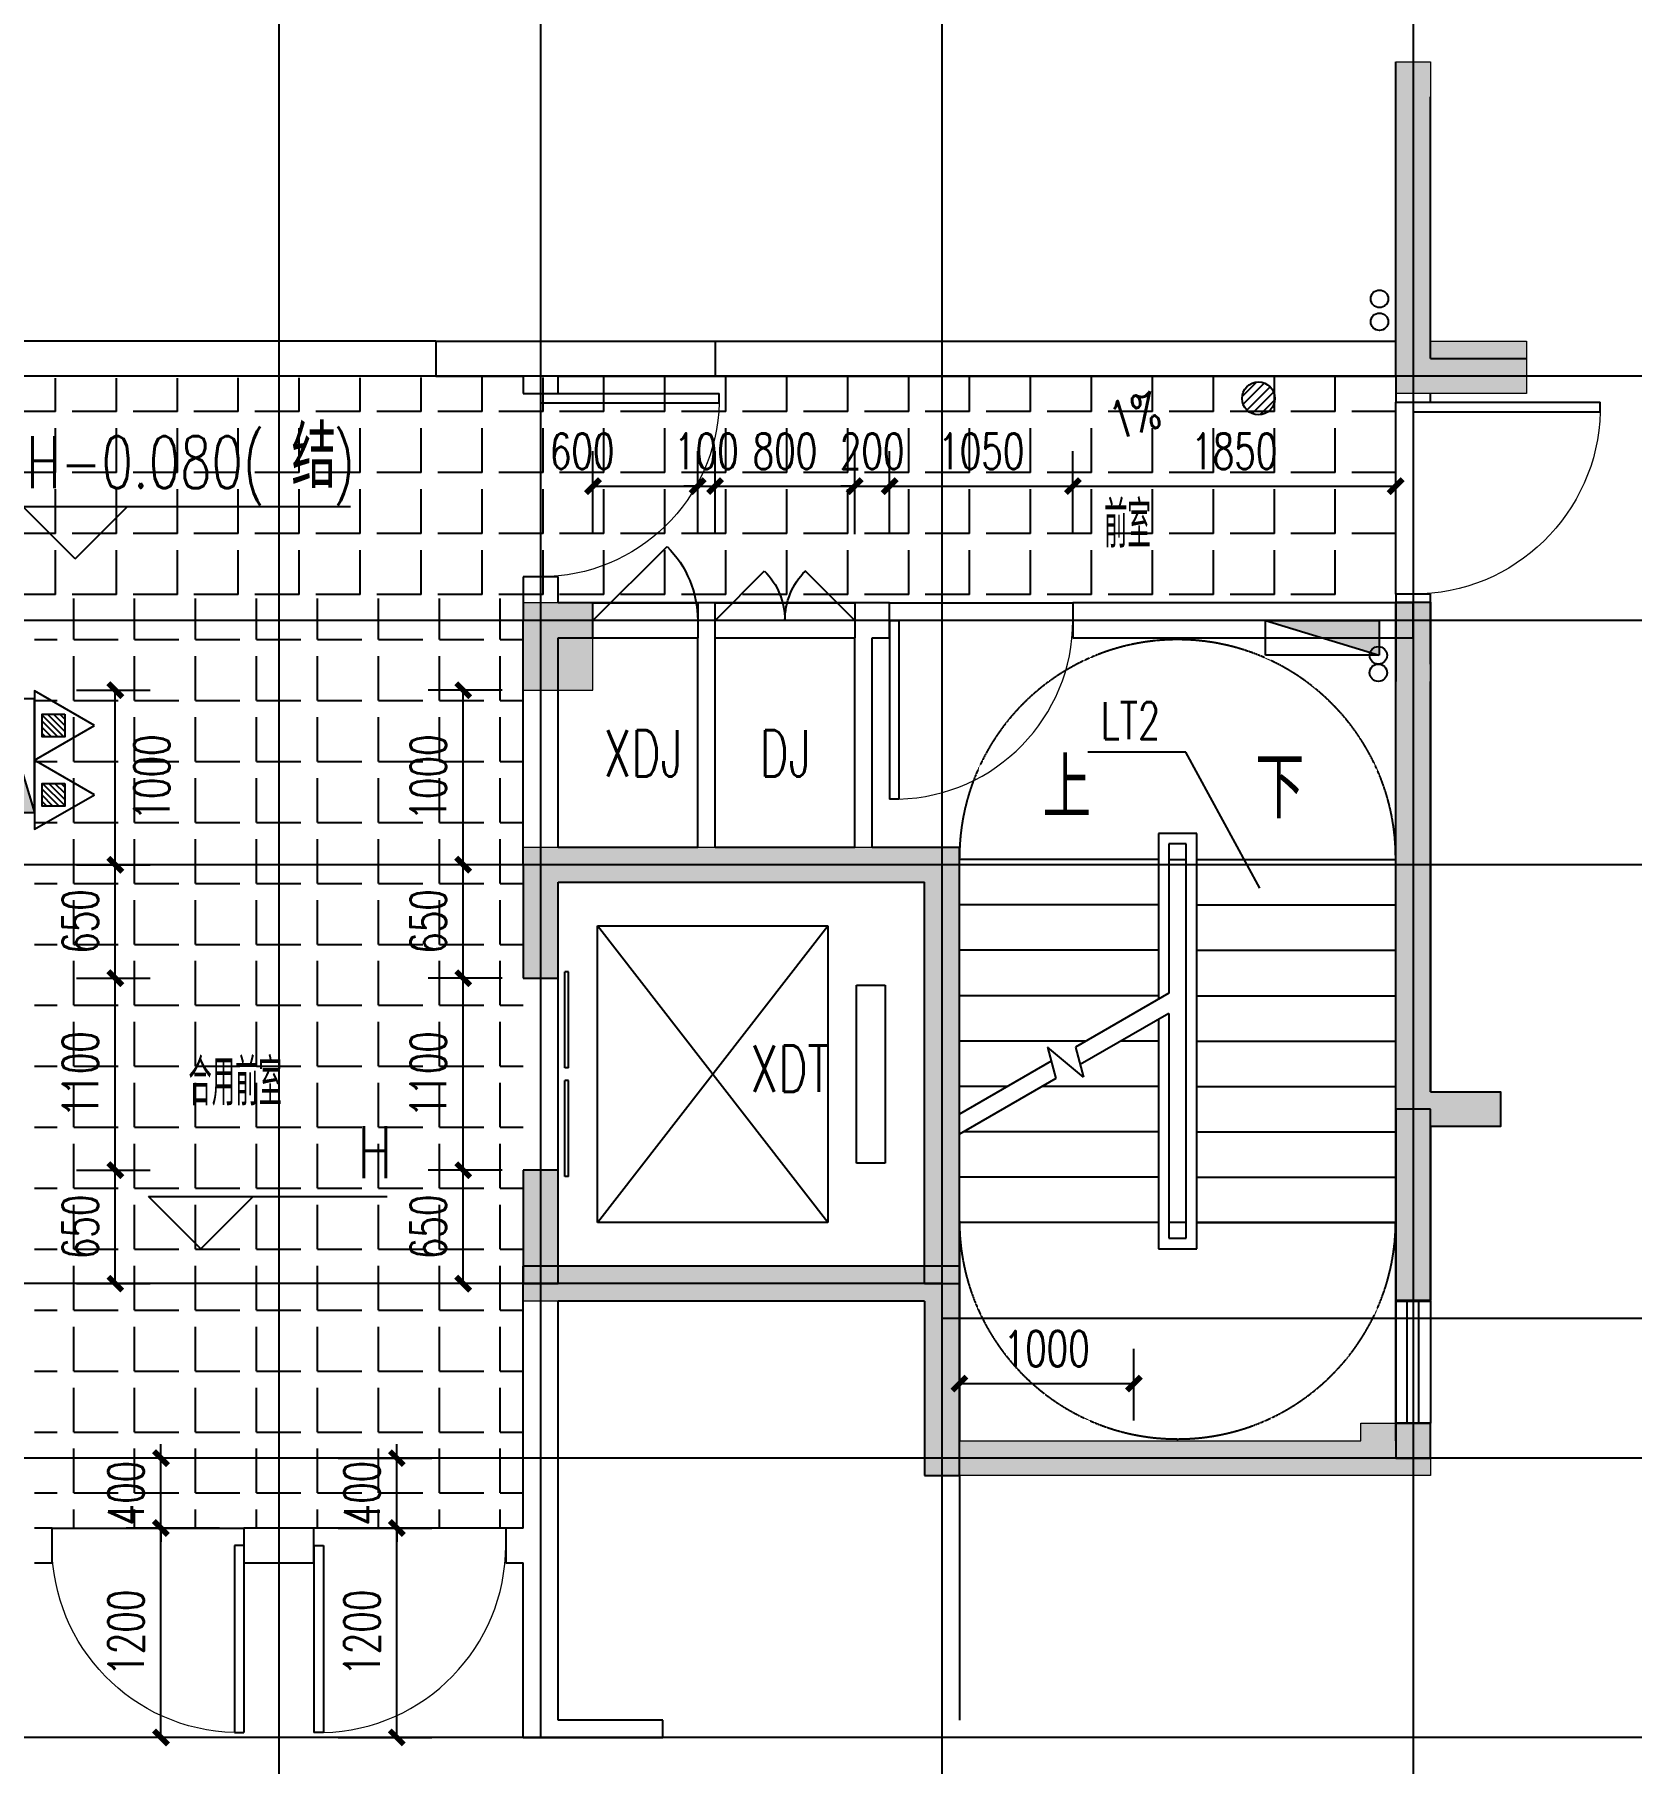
# Model space of a CAD drawing. Extents: x 184967 to 628822, y -100826 to 121332.
# Drawn here: x 197667 to 206818, y 36545 to 46450 of the extents above; entities that cross this region are included whole.
import ezdxf

# ---------------------------------------------------------------- set-up
doc = ezdxf.new("R2010")
doc.units = 0
doc.header["$MEASUREMENT"] = 0
doc.linetypes.add('DASH', pattern=[0.35, 0.25, -0.1])
doc.linetypes.add('DOTE', pattern=[2.42, 2, -0.2, 0.02, -0.2])
for name, color, linetype in [('1-涂料1', 251, 'Continuous'), ('4#6#-col-2F~31F$0$SURFACE', 6, 'Continuous'), ('DIM_ELEV', 3, 'Continuous'), ('DIM_LEAD', 3, 'Continuous'), ('DIM_SYMB', 3, 'Continuous'), ('Dote', 1, 'DOTE'), ('EQUIP_地漏', 7, 'Continuous'), ('EQUIP_消火栓', 7, 'Continuous'), ('EQUIP_消防', 7, 'Continuous'), ('EVTR', 2, 'Continuous'), ('fur', 252, 'Continuous'), ('PS', 60, 'Continuous'), ('pub_dim1', 190, 'Continuous'), ('PUB_TEXT', 7, 'Continuous'), ('RomeName', 7, 'Continuous'), ('STAIR', 2, 'Continuous'), ('TEXT', 7, 'Continuous'), ('VPIPE-消防中', 1, 'TG_XD'), ('VPIPE-消防高', 11, 'TG_XG'), ('VPIPE-直饮', 140, 'TG_Y'), ('VPIPE-雨水', 4, 'TG_Y'), ('WALL', 145, 'Continuous'), ('WINDOW', 141, 'Continuous'), ('看线', 67, 'Continuous')]:
    doc.layers.add(name, color=color, linetype=linetype)
doc.layers.add('4#6#-col-2F~31F$0$COLU', color=7, linetype='Continuous', lineweight=0)
doc.layers.add('4#6#-col-2F~31F$0$COLU_HATCH', color=251, linetype='Continuous', lineweight=0)
doc.styles.add('_TCH_DIM', font='SIMPLEX', dxfattribs={"bigfont": 'GBCBIG'})
doc.styles.add('_TCH_DIM_T3', font='SIMPLEX', dxfattribs={"width": 0.705882, "bigfont": 'GBCBIG'})
doc.styles.add('HZ', font='rs.shx', dxfattribs={"width": 0.8, "bigfont": 'hztxt.shx'})
doc.styles.add('TG_LINETYPE', font='GBXWXT', dxfattribs={"width": 0.7, "height": 3, "bigfont": 'GBCBIG'})
doc.styles.add('宋体', font='romans.shx', dxfattribs={"height": 2, "bigfont": 'gbcbig.shx'})
doc.linetypes.add('TG_XD', pattern='A,3,-0.34,["XD",TG_LINETYPE,S=0.1,R=0,X=-0.3,Y=-0.08],0', length=3.34)
doc.linetypes.add('TG_XG', pattern='A,3,-0.5,["XG",TG_LINETYPE,S=0.1,R=0,X=-0.4,Y=-0.18],0', length=3.5)
doc.linetypes.add('TG_Y', pattern='A,3,-0.34,["Y",TG_LINETYPE,S=0.1,R=0,X=-0.23,Y=-0.08],0', length=3.34)
doc.dimstyles.new('_TCH_ARCH&&80', dxfattribs={"dimtxt": 204, "dimasz": 80, "dimexe": 200, "dimexo": 240, "dimgap": 98, "dimtad": 1, "dimdec": 0, "dimzin": 0, "dimdsep": 46, "dimtxsty": '_TCH_DIM_T3', "dimblk": 'ARCHTICK', "dimcen": 0.09, "dimclrt": 7, "dimazin": 2, "dimtfac": 1, "dimtdec": 0, "dimtix": 1, "dimtmove": 2, "dimatfit": 3, "dimfxl": 0, "dimtolj": 1, "dimtzin": 0, "dimarcsym": 0})

# ---------------------------------------------------------------- blocks, each defined once
blk = doc.blocks.new('$DorLib2D$00000001')
for p, q in [((0.45, 0.975), (0.5, 0.975)), ((0.45, 0), (0.45, 0.975)), ((0.5, 0), (0.5, 0.975)), ((0.5, 0), (0.45, 0))]:
    blk.add_line(p, q)
at = {"lineweight": 13}
blk.add_arc((0.475, 0), 0.975, 91.46928, 180, dxfattribs=at)
blk = doc.blocks.new('_ArchTick')
at = {"color": 0, "linetype": 'ByBlock', "const_width": 0.4}
blk.add_lwpolyline([(-0.5, -0.5), (0.5, 0.5)], dxfattribs=at)
blk = doc.blocks.new('*D795')
at = {"layer": 'Defpoints', "color": 0, "transparency": 16777216}
for p in [(199166.9, 38293.7), (199742.8, 38293.7), (199166.9, 37893.7)]:
    blk.add_point(p, dxfattribs=at)
at = {"layer": 'pub_dim1', "color": 0, "lineweight": -2, "transparency": 16777216}
for p, q in [((199742.8, 38293.7), (199742.8, 38373.7)), ((199406.9, 38293.7), (199942.8, 38293.7)), ((199742.8, 37893.7), (199742.8, 38293.7)), ((199406.9, 37893.7), (199942.8, 37893.7)), ((199742.8, 37893.7), (199742.8, 37813.7))]:
    blk.add_line(p, q, dxfattribs=at)
at = {"layer": 'pub_dim1', "color": 0, "lineweight": -2, "transparency": 16777216, "xscale": 80, "yscale": 80, "zscale": 80}
for p, rotation in [((199742.8, 38293.7), 270), ((199742.8, 37893.7), 90)]:
    blk.add_blockref('_ArchTick', p, dxfattribs=dict(at, rotation=rotation))
at = {"layer": 'pub_dim1', "color": 7, "transparency": 16777216, "insert": (199542.8, 38093.7), "char_height": 204, "attachment_point": 5, "rotation": 90, "style": '_TCH_DIM_T3'}
blk.add_mtext('\\A1;400', dxfattribs=at)
blk = doc.blocks.new('*D796')
at = {"layer": 'Defpoints', "color": 0, "transparency": 16777216}
for p in [(199166.9, 37893.7), (199742.8, 37893.7), (199166.9, 36693.7)]:
    blk.add_point(p, dxfattribs=at)
at = {"layer": 'pub_dim1', "color": 0, "lineweight": -2, "transparency": 16777216}
for p, q in [((199406.9, 37893.7), (199942.8, 37893.7)), ((199742.8, 36693.7), (199742.8, 37893.7)), ((199406.9, 36693.7), (199942.8, 36693.7))]:
    blk.add_line(p, q, dxfattribs=at)
at = {"layer": 'pub_dim1', "color": 0, "lineweight": -2, "transparency": 16777216, "xscale": 80, "yscale": 80, "zscale": 80}
for p, rotation in [((199742.8, 37893.7), 90), ((199742.8, 36693.7), 270)]:
    blk.add_blockref('_ArchTick', p, dxfattribs=dict(at, rotation=rotation))
at = {"layer": 'pub_dim1', "color": 7, "transparency": 16777216, "insert": (199542.8, 37293.7), "char_height": 204, "attachment_point": 5, "rotation": 90, "style": '_TCH_DIM_T3'}
blk.add_mtext('\\A1;1200', dxfattribs=at)
blk = doc.blocks.new('$TwtSys$00000434')
for p, q in [((-0.5, 0.5), (-0.5, -0.5)), ((-0.5, -0.5), (0.5, 0.5)), ((0.5, 0.5), (-0.5, 0.5)), ((0.5, -0.5), (0.5, 0.5)), ((-0.5, -0.5), (0.5, -0.5))]:
    blk.add_line(p, q)
blk.add_solid([(0.5, -0.5), (0.5, 0.5), (-0.5, -0.5)])
blk = doc.blocks.new('$ATTACHMENT$00000214')
h = blk.add_hatch()
h.set_pattern_fill('ANSI31', color=256, scale=200, style=0)
h.set_pattern_definition([(45, (-38543.802, -6842.639), (-17.67767, 17.67767), [])])
h.paths.add_polyline_path([(-64.9, 1.9), (64.9, 1.9), (64.9, -127.9), (-64.9, -127.9)])
for points in [[(0, 171.8), (-198.4, -171.8), (198.4, -171.8)], [(-64.9, 1.9), (64.9, 1.9), (64.9, -127.9), (-64.9, -127.9)]]:
    blk.add_lwpolyline(points, close=True)
blk = doc.blocks.new('QRDESGR')
at = {"layer": 'EQUIP_消火栓', "xscale": 650, "yscale": 200, "zscale": 650, "rotation": 270}
blk.add_blockref('$TwtSys$00000434', (1378698.9, 1257848.4), dxfattribs=at)
at = {"layer": 'EQUIP_消防', "rotation": 270}
for p in [(1378970.7, 1258021.8), (1378970.7, 1257625)]:
    blk.add_blockref('$ATTACHMENT$00000214', p, dxfattribs=at)
blk = doc.blocks.new('$TwtSys$00000141')
for p, q in [((-94.2, 7.7), (-10.1, 91.8)), ((-94.2, 7.7), (-10.1, 91.8)), ((-87.2, -35.1), (35.1, 87.2)), ((-87.2, -35.1), (35.1, 87.2)), ((-66.5, -66.5), (66.5, 66.5)), ((-66.5, -66.5), (66.5, 66.5)), ((-32.4, -87.1), (87.6, 32.9)), ((-32.4, -87.1), (87.6, 32.9)), ((11.4, -92.3), (92.3, -11.4)), ((11.4, -92.3), (92.3, -11.4))]:
    blk.add_line(p, q)
blk.add_circle((0, 0), 94)
blk.add_circle((0, 0), 94)
blk = doc.blocks.new('$DorLib2D$00000114')
at = {"color": 0}
blk.add_line((0.5, 0), (-0.207, 0.707), dxfattribs=at)
blk.add_arc((0.5, 0), 1, 135, 180, dxfattribs=at)
blk = doc.blocks.new('$DorLib2D$00000116')
at = {"color": 0}
for p, q in [((-0.5, 0), (-0.146, 0.354)), ((0.5, 0), (0.146, 0.354))]:
    blk.add_line(p, q, dxfattribs=at)
for centre, start, end in [((-0.5, 0), 0, 45), ((0.5, 0), 135, 180)]:
    blk.add_arc(centre, 0.5, start, end, dxfattribs=at)
blk = doc.blocks.new('$DORLIB2D$00000127')
at = {"color": 0}
for points in [[(-0.5333, 0.7949), (-0.5333, 0.6904)], [(-0.0333, 0.7949), (-0.5333, 0.7949)], [(-0.0333, 0.7949), (-0.0333, 0.6904)], [(0.5333, 0.7949), (0.0333, 0.7949)], [(0.0333, 0.7949), (0.0333, 0.6904)], [(0.5333, 0.7949), (0.5333, 0.6904)], [(-0.0333, 0.6904), (-0.5333, 0.6904)], [(0.5333, 0.6904), (0.0333, 0.6904)], [(0.5, 0.5), (-0.5, 0.5)]]:
    blk.add_lwpolyline(points, dxfattribs=at)
blk = doc.blocks.new('$WINLIB2D$00000001')
at = {"color": 0}
for points in [[(-0.5, 0.5), (-0.5, -0.5)], [(-0.5, 0.5), (0.5, 0.5)], [(0.5, -0.5), (0.5, 0.5)], [(0.5, 0.167), (-0.5, 0.167)], [(0.5, -0.167), (-0.5, -0.167)], [(-0.5, -0.5), (0.5, -0.5)]]:
    blk.add_lwpolyline(points, dxfattribs=at)
blk = doc.blocks.new('核心筒')
at = {"layer": '1-涂料1'}
h = blk.add_hatch(dxfattribs=at)
h.set_pattern_fill('ANGLE', color=256, scale=100, style=0)
h.set_pattern_definition([(180, (607805.83, 52323), (0, 349.25), [254, -95.25]), (90, (607805.83, 52323), (349.25, 2e-14), [254, -95.25])])
h.paths.add_polyline_path([(-7300.1, -1495.8), (-7300.1, -350), (-7300.1, -200), (-5958.8, -218.3), (5500, -200), (5500, -1450)])
h = blk.add_hatch(dxfattribs=at)
h.set_pattern_fill('ANGLE', color=256, scale=100, style=0)
h.set_pattern_definition([(0, (-1034263, -88683.5), (0, 349.25), [254, -95.25]), (90, (-1034263, -88683.5), (-349.25, 2e-14), [254, -95.25])])
h.paths.add_polyline_path([(-2300, -6800), (500, -6800), (500, -1475), (-2300, -1475)])
at = {"layer": 'DIM_ELEV'}
for p, q in [((-2066.7, -1247.2), (-2366.7, -947.2)), ((-2366.7, -947.2), (-489.9, -947.2)), ((-2066.7, -1247.2), (-1766.7, -947.2)), ((-1346.4, -5200), (-1646.4, -4900)), ((-1646.4, -4900), (-279, -4900)), ((-1346.4, -5200), (-1046.4, -4900))]:
    blk.add_line(p, q, dxfattribs=at)
at = {"layer": 'DIM_SYMB'}
for points in [[(3600, -2840, 0, 0, 0), (3600, -3710, 80, 0, 0), (3600, -4010, 0, 0, 0)], [(4900, -2840, 0, 0, 0), (4900, -5675, 0, 0, 0), (3600, -5675, 0, 0, 0), (3600, -4570, 80, 0, 0), (3600, -4270, 0, 0, 0)]]:
    blk.add_lwpolyline(points, format="xyseb", dxfattribs=at)
at = {"layer": 'EVTR'}
for p, q in [((925, -5050), (925, -3350)), ((925, -3350), (2245, -3350)), ((2245, -5050), (925, -3350)), ((925, -5050), (2245, -3350)), ((2245, -3350), (2245, -5050)), ((2410, -4710), (2410, -3690)), ((2410, -3690), (2575, -3690)), ((2575, -3690), (2575, -4710)), ((2575, -4710), (2410, -4710)), ((2245, -5050), (925, -5050))]:
    blk.add_line(p, q, dxfattribs=at)
at = {"layer": 'PS'}
blk.add_lwpolyline([(3888, -615.5, 0, 0, 0), (4212.3, -517.7, 80, 0, 0), (4499.5, -431.2, 0, 0, 0)], format="xyseb", dxfattribs=at)
at = {"layer": 'STAIR'}
for p, q in [((4360, -2820), (4140, -2820)), ((4140, -2820), (4140, -3770.5)), ((4360, -5200), (4360, -2820)), ((4140, -2970), (3000, -2970)), ((4300, -2880), (4200, -2880)), ((4200, -2880), (4200, -3735.9)), ((4200, -2970), (4200, -3735.9)), ((4200, -2970), (4300, -2970)), ((4300, -5140), (4300, -2880)), ((4300, -5050), (4300, -2970)), ((4360, -2970), (5500, -2970)), ((4140, -3230), (3000, -3230)), ((4360, -3230), (5500, -3230)), ((4140, -3490), (3000, -3490)), ((4360, -3490), (5500, -3490)), ((4140, -3750), (3000, -3750)), ((4200, -3735.9), (3664.4, -4045.1)), ((4360, -3750), (5500, -3750)), ((4200, -3851.3), (3691.2, -4145.1)), ((4200, -3851.3), (4200, -5050)), ((4200, -3851.3), (4200, -5140)), ((4140, -3886), (4140, -5200)), ((3725.2, -4010), (3000, -4010)), ((3710.6, -4217.4), (3504.5, -4044.5)), ((3504.5, -4044.5), (3552.9, -4224.9)), ((3664.4, -4045.1), (3710.6, -4217.4)), ((4140, -4010), (3925.2, -4010)), ((4360, -4010), (5500, -4010)), ((3526.1, -4124.9), (3000, -4428.7)), ((3552.9, -4224.9), (3000, -4544.1)), ((3274.8, -4270), (3000, -4270)), ((4140, -4270), (3474.8, -4270)), ((4360, -4270), (5500, -4270)), ((4140, -4530), (3024.5, -4530)), ((4360, -4530), (5500, -4530)), ((4140, -4790), (3000, -4790)), ((4360, -4790), (5500, -4790)), ((4140, -5050), (3000, -5050)), ((3000, -5050), (3000, -6300)), ((4140, -5050), (3000, -5050)), ((4300, -5050), (4200, -5050)), ((4360, -5050), (5500, -5050)), ((5500, -5050), (4360, -5050)), ((5500, -6300), (5500, -5050)), ((4200, -5140), (4300, -5140)), ((4140, -5200), (4360, -5200))]:
    blk.add_line(p, q, dxfattribs=at)
at = {"layer": 'STAIR', "linetype": 'DASH'}
for centre, start, end in [((4250, -2960), 0, 180), ((4250, -5040), 180, 360)]:
    blk.add_arc(centre, 1250, start, end, dxfattribs=at)
at = {"layer": 'WALL'}
for p, q in [((0, 0), (600, 0)), ((0, 0), (0, -200)), ((600, 0), (1600, 0)), ((1600, 0), (1600, -200)), ((0, -200), (500, -200)), ((500, -200), (500, -300)), ((700, -300), (700, -200)), ((700, -200), (1600, -200)), ((500, -300), (700, -300)), ((700, -1350), (500, -1350)), ((500, -1350), (500, -1600)), ((700, -1500), (700, -1350)), ((900, -1500), (700, -1500)), ((900, -1500), (700, -1500)), ((900, -1600), (900, -1500)), ((900, -1700), (900, -1500)), ((1600, -1500), (1500, -1500)), ((1500, -1500), (1500, -1700)), ((1600, -1700), (1600, -1500)), ((2500, -1500), (2400, -1500)), ((2400, -1500), (2400, -1700)), ((2600, -1500), (2500, -1500)), ((2600, -1700), (2600, -1500)), ((5600, -1500), (3650, -1500)), ((3650, -1500), (3650, -1700)), ((5600, -1700), (5600, -1500)), ((500, -3000), (500, -1600)), ((700, -2900), (700, -1700)), ((700, -1700), (900, -1700)), ((1500, -2900), (1500, -1700)), ((1600, -2900), (1600, -1700)), ((2400, -2900), (2400, -1700)), ((2500, -2900), (2500, -1700)), ((2500, -1700), (2600, -1700)), ((3650, -1700), (5600, -1700)), ((700, -2900), (1500, -2900)), ((1600, -2900), (2400, -2900)), ((2500, -2900), (3000, -2900)), ((3000, -5400), (3000, -2900)), ((500, -3000), (500, -3650)), ((700, -3650), (700, -3100)), ((700, -3100), (1600, -3100)), ((1600, -3100), (2500, -3100)), ((2500, -3100), (2800, -3100)), ((2800, -5400), (2800, -3100)), ((500, -3650), (700, -3650)), ((5500, -4400), (5500, -5500)), ((5700, -4400), (5500, -4400)), ((5700, -5500), (5700, -4400)), ((700, -4750), (500, -4750)), ((500, -4750), (500, -5400)), ((700, -5400), (700, -4750)), ((500, -5400), (700, -5400)), ((2800, -5400), (3000, -5400)), ((5500, -5500), (5700, -5500)), ((5700, -6200), (5500, -6200)), ((5500, -6200), (5500, -6400)), ((5700, -6400), (5700, -6200)), ((5500, -6400), (5700, -6400))]:
    blk.add_line(p, q, dxfattribs=at)
at = {"layer": 'WINDOW'}
for p, q in [((1500, -1500), (900, -1500)), ((900, -1500), (1500, -1500)), ((2400, -1500), (1600, -1500)), ((1600, -1500), (2400, -1500)), ((2600, -1500), (3650, -1500)), ((900, -1700), (1500, -1700)), ((1600, -1700), (2400, -1700))]:
    blk.add_line(p, q, dxfattribs=at)
at = {"layer": '看线'}
for points in [[(0, 0), (-7700, 0)], [(1600, 0), (5500, 0)], [(0, -200), (-7700, -200)], [(1600, -200), (5500, -200)]]:
    blk.add_lwpolyline(points, dxfattribs=at)
blk.add_blockref('QRDESGR', (-1381098.9, -1260223.4))
at = {"layer": 'EQUIP_地漏', "rotation": 180}
blk.add_blockref('$TwtSys$00000141', (4713.5, -328), dxfattribs=at)
at = {"layer": 'WINDOW'}
for name, p, xscale, yscale, zscale, rotation in [('$DorLib2D$00000001', (600, -825), 1050, -1050, 1050, 90.00000000033349), ('$DORLIB2D$00000127', (600, -4200), -1100, -200, -1100, 90), ('$WINLIB2D$00000001', (5600, -5850), -700, -200, -700, 90)]:
    blk.add_blockref(name, p, dxfattribs=dict(at, xscale=xscale, yscale=yscale, zscale=zscale, rotation=rotation))
for name, p, xscale, yscale, zscale in [('$DorLib2D$00000114', (1200, -1600), -600, 600, -600), ('$DorLib2D$00000116', (2000, -1600), -800, 800, -800), ('$DorLib2D$00000001', (3125, -1600), -1050, -1050, -1050)]:
    blk.add_blockref(name, p, dxfattribs=dict(at, xscale=xscale, yscale=yscale, zscale=zscale))
at = {"layer": 'PUB_TEXT', "style": '_TCH_DIM', "width": 0.705882}
blk.add_text('1%', height=212.5, rotation=16.77533, dxfattribs=at).set_placement((3900.4, -566.1))
at = {"layer": 'PUB_TEXT'}
for s, height, style, width, p in [('H-0.080(', 297.5, '_TCH_DIM', 0.705882, (-2348.2, -842.2)), (')', 297.5, '_TCH_DIM', 0.705882, (-589.9, -842.2)), ('上', 350, 'HZ', 0.8, (3475.4, -2735)), ('下', 350, 'HZ', 0.8, (4696, -2735)), ('H', 297.5, '_TCH_DIM', 0.705882, (-449, -4795))]:
    blk.add_text(s, height=height, dxfattribs=dict(at, style=style, width=width)).set_placement(p)
at = {"layer": 'PUB_TEXT', "style": '_TCH_DIM'}
blk.add_text('结', height=357.4, dxfattribs=at).set_placement((-828.2, -842.2))
at = {"layer": 'RomeName', "style": '宋体', "width": 0.7}
blk.add_text('XDT', height=265.82, dxfattribs=at).set_placement((1802.6, -4301.2))
at = {"layer": 'TEXT', "style": '宋体', "width": 0.7}
for s, p in [('前室', (3828.9, -1183.8)), ('XDJ', (960.3, -2495)), ('DJ ', (1854.2, -2495)), ('合用前室', (-1418.6, -4379.4))]:
    blk.add_text(s, height=265.82, dxfattribs=at).set_placement(p)
blk = doc.blocks.new('*D823')
at = {"layer": 'Defpoints', "color": 0, "transparency": 16777216}
for p in [(203966.9, 38721.1), (202966.9, 38269.9), (203966.9, 38269.9)]:
    blk.add_point(p, dxfattribs=at)
at = {"layer": 'pub_dim1', "color": 0, "lineweight": -2, "transparency": 16777216}
for p, q in [((202966.9, 38509.9), (202966.9, 38921.1)), ((203966.9, 38509.9), (203966.9, 38921.1)), ((202966.9, 38721.1), (203966.9, 38721.1))]:
    blk.add_line(p, q, dxfattribs=at)
at = {"layer": 'pub_dim1', "color": 0, "lineweight": -2, "transparency": 16777216, "xscale": 80, "yscale": 80, "zscale": 80, "rotation": 180}
blk.add_blockref('_ArchTick', (202966.9, 38721.1), dxfattribs=at)
at = {"layer": 'pub_dim1', "color": 0, "lineweight": -2, "transparency": 16777216, "xscale": 80, "yscale": 80, "zscale": 80}
blk.add_blockref('_ArchTick', (203966.9, 38721.1), dxfattribs=at)
at = {"layer": 'pub_dim1', "color": 7, "transparency": 16777216, "insert": (203466.9, 38921.1), "char_height": 204, "attachment_point": 5, "style": '_TCH_DIM_T3'}
blk.add_mtext('\\A1;1000', dxfattribs=at)
blk = doc.blocks.new('*D824')
at = {"layer": 'Defpoints', "color": 0, "transparency": 16777216}
for p in [(198391, 38293.7), (198966.9, 38293.7), (198966.9, 37893.7)]:
    blk.add_point(p, dxfattribs=at)
at = {"layer": 'pub_dim1', "color": 0, "lineweight": -2, "transparency": 16777216}
for p, q in [((198391, 38293.7), (198391, 38373.7)), ((198726.9, 38293.7), (198191, 38293.7)), ((198391, 37893.7), (198391, 38293.7)), ((198726.9, 37893.7), (198191, 37893.7)), ((198391, 37893.7), (198391, 37813.7))]:
    blk.add_line(p, q, dxfattribs=at)
at = {"layer": 'pub_dim1', "color": 0, "lineweight": -2, "transparency": 16777216, "xscale": 80, "yscale": 80, "zscale": 80}
for p, rotation in [((198391, 38293.7), 270), ((198391, 37893.7), 90)]:
    blk.add_blockref('_ArchTick', p, dxfattribs=dict(at, rotation=rotation))
at = {"layer": 'pub_dim1', "color": 7, "transparency": 16777216, "insert": (198191, 38093.7), "char_height": 204, "attachment_point": 5, "rotation": 90, "style": '_TCH_DIM_T3'}
blk.add_mtext('\\A1;400', dxfattribs=at)
blk = doc.blocks.new('*D825')
at = {"layer": 'Defpoints', "color": 0, "transparency": 16777216}
for p in [(198391, 37893.7), (198966.9, 37893.7), (198966.9, 36693.7)]:
    blk.add_point(p, dxfattribs=at)
at = {"layer": 'pub_dim1', "color": 0, "lineweight": -2, "transparency": 16777216}
for p, q in [((198726.9, 37893.7), (198191, 37893.7)), ((198391, 36693.7), (198391, 37893.7)), ((198726.9, 36693.7), (198191, 36693.7))]:
    blk.add_line(p, q, dxfattribs=at)
at = {"layer": 'pub_dim1', "color": 0, "lineweight": -2, "transparency": 16777216, "xscale": 80, "yscale": 80, "zscale": 80}
for p, rotation in [((198391, 37893.7), 90), ((198391, 36693.7), 270)]:
    blk.add_blockref('_ArchTick', p, dxfattribs=dict(at, rotation=rotation))
at = {"layer": 'pub_dim1', "color": 7, "transparency": 16777216, "insert": (198191, 37293.7), "char_height": 204, "attachment_point": 5, "rotation": 90, "style": '_TCH_DIM_T3'}
blk.add_mtext('\\A1;1200', dxfattribs=at)
blk = doc.blocks.new('*D826')
at = {"layer": 'Defpoints', "color": 0, "transparency": 16777216}
for p in [(200123.1, 39943.7), (200585.9, 39943.7), (200585.9, 39293.7)]:
    blk.add_point(p, dxfattribs=at)
at = {"layer": 'pub_dim1', "color": 0, "lineweight": -2, "transparency": 16777216}
for p, q in [((200345.9, 39943.7), (199923.1, 39943.7)), ((200123.1, 39293.7), (200123.1, 39943.7)), ((200345.9, 39293.7), (199923.1, 39293.7))]:
    blk.add_line(p, q, dxfattribs=at)
at = {"layer": 'pub_dim1', "color": 0, "lineweight": -2, "transparency": 16777216, "xscale": 80, "yscale": 80, "zscale": 80}
for p, rotation in [((200123.1, 39943.7), 90), ((200123.1, 39293.7), 270)]:
    blk.add_blockref('_ArchTick', p, dxfattribs=dict(at, rotation=rotation))
at = {"layer": 'pub_dim1', "color": 7, "transparency": 16777216, "insert": (199923.1, 39618.7), "char_height": 204, "attachment_point": 5, "rotation": 90, "style": '_TCH_DIM_T3'}
blk.add_mtext('\\A1;650', dxfattribs=at)
blk = doc.blocks.new('*D827')
at = {"layer": 'Defpoints', "color": 0, "transparency": 16777216}
for p in [(200123.1, 41043.7), (200585.9, 41043.7), (200585.9, 39943.7)]:
    blk.add_point(p, dxfattribs=at)
at = {"layer": 'pub_dim1', "color": 0, "lineweight": -2, "transparency": 16777216}
for p, q in [((200345.9, 41043.7), (199923.1, 41043.7)), ((200123.1, 39943.7), (200123.1, 41043.7)), ((200345.9, 39943.7), (199923.1, 39943.7))]:
    blk.add_line(p, q, dxfattribs=at)
at = {"layer": 'pub_dim1', "color": 0, "lineweight": -2, "transparency": 16777216, "xscale": 80, "yscale": 80, "zscale": 80}
for p, rotation in [((200123.1, 41043.7), 90), ((200123.1, 39943.7), 270)]:
    blk.add_blockref('_ArchTick', p, dxfattribs=dict(at, rotation=rotation))
at = {"layer": 'pub_dim1', "color": 7, "transparency": 16777216, "insert": (199923.1, 40493.7), "char_height": 204, "attachment_point": 5, "rotation": 90, "style": '_TCH_DIM_T3'}
blk.add_mtext('\\A1;1100', dxfattribs=at)
blk = doc.blocks.new('*D828')
at = {"layer": 'Defpoints', "color": 0, "transparency": 16777216}
for p in [(200123.1, 41693.7), (200585.9, 41693.7), (200585.9, 41043.7)]:
    blk.add_point(p, dxfattribs=at)
at = {"layer": 'pub_dim1', "color": 0, "lineweight": -2, "transparency": 16777216}
for p, q in [((200345.9, 41693.7), (199923.1, 41693.7)), ((200123.1, 41043.7), (200123.1, 41693.7)), ((200345.9, 41043.7), (199923.1, 41043.7))]:
    blk.add_line(p, q, dxfattribs=at)
at = {"layer": 'pub_dim1', "color": 0, "lineweight": -2, "transparency": 16777216, "xscale": 80, "yscale": 80, "zscale": 80}
for p, rotation in [((200123.1, 41693.7), 90), ((200123.1, 41043.7), 270)]:
    blk.add_blockref('_ArchTick', p, dxfattribs=dict(at, rotation=rotation))
at = {"layer": 'pub_dim1', "color": 7, "transparency": 16777216, "insert": (199923.1, 41368.7), "char_height": 204, "attachment_point": 5, "rotation": 90, "style": '_TCH_DIM_T3'}
blk.add_mtext('\\A1;650', dxfattribs=at)
blk = doc.blocks.new('*D829')
at = {"layer": 'Defpoints', "color": 0, "transparency": 16777216}
for p in [(200123.1, 42693.7), (200585.9, 42693.7), (200585.9, 41693.7)]:
    blk.add_point(p, dxfattribs=at)
at = {"layer": 'pub_dim1', "color": 0, "lineweight": -2, "transparency": 16777216}
for p, q in [((200345.9, 42693.7), (199923.1, 42693.7)), ((200123.1, 41693.7), (200123.1, 42693.7)), ((200345.9, 41693.7), (199923.1, 41693.7))]:
    blk.add_line(p, q, dxfattribs=at)
at = {"layer": 'pub_dim1', "color": 0, "lineweight": -2, "transparency": 16777216, "xscale": 80, "yscale": 80, "zscale": 80}
for p, rotation in [((200123.1, 42693.7), 90), ((200123.1, 41693.7), 270)]:
    blk.add_blockref('_ArchTick', p, dxfattribs=dict(at, rotation=rotation))
at = {"layer": 'pub_dim1', "color": 7, "transparency": 16777216, "insert": (199923.1, 42193.7), "char_height": 204, "attachment_point": 5, "rotation": 90, "style": '_TCH_DIM_T3'}
blk.add_mtext('\\A1;1000', dxfattribs=at)
blk = doc.blocks.new('*D830')
at = {"layer": 'Defpoints', "color": 0, "transparency": 16777216}
for p in [(197666.9, 39943.7), (198129.7, 39943.7), (197666.9, 39293.7)]:
    blk.add_point(p, dxfattribs=at)
at = {"layer": 'pub_dim1', "color": 0, "lineweight": -2, "transparency": 16777216}
for p, q in [((197906.9, 39943.7), (198329.7, 39943.7)), ((198129.7, 39293.7), (198129.7, 39943.7)), ((197906.9, 39293.7), (198329.7, 39293.7))]:
    blk.add_line(p, q, dxfattribs=at)
at = {"layer": 'pub_dim1', "color": 0, "lineweight": -2, "transparency": 16777216, "xscale": 80, "yscale": 80, "zscale": 80}
for p, rotation in [((198129.7, 39943.7), 90), ((198129.7, 39293.7), 270)]:
    blk.add_blockref('_ArchTick', p, dxfattribs=dict(at, rotation=rotation))
at = {"layer": 'pub_dim1', "color": 7, "transparency": 16777216, "insert": (197929.7, 39618.7), "char_height": 204, "attachment_point": 5, "rotation": 90, "style": '_TCH_DIM_T3'}
blk.add_mtext('\\A1;650', dxfattribs=at)
blk = doc.blocks.new('*D831')
at = {"layer": 'Defpoints', "color": 0, "transparency": 16777216}
for p in [(197666.9, 41043.7), (198129.7, 41043.7), (197666.9, 39943.7)]:
    blk.add_point(p, dxfattribs=at)
at = {"layer": 'pub_dim1', "color": 0, "lineweight": -2, "transparency": 16777216}
for p, q in [((197906.9, 41043.7), (198329.7, 41043.7)), ((198129.7, 39943.7), (198129.7, 41043.7)), ((197906.9, 39943.7), (198329.7, 39943.7))]:
    blk.add_line(p, q, dxfattribs=at)
at = {"layer": 'pub_dim1', "color": 0, "lineweight": -2, "transparency": 16777216, "xscale": 80, "yscale": 80, "zscale": 80}
for p, rotation in [((198129.7, 41043.7), 90), ((198129.7, 39943.7), 270)]:
    blk.add_blockref('_ArchTick', p, dxfattribs=dict(at, rotation=rotation))
at = {"layer": 'pub_dim1', "color": 7, "transparency": 16777216, "insert": (197929.7, 40493.7), "char_height": 204, "attachment_point": 5, "rotation": 90, "style": '_TCH_DIM_T3'}
blk.add_mtext('\\A1;1100', dxfattribs=at)
blk = doc.blocks.new('*D832')
at = {"layer": 'Defpoints', "color": 0, "transparency": 16777216}
for p in [(197666.9, 41693.7), (198129.7, 41693.7), (197666.9, 41043.7)]:
    blk.add_point(p, dxfattribs=at)
at = {"layer": 'pub_dim1', "color": 0, "lineweight": -2, "transparency": 16777216}
for p, q in [((197906.9, 41693.7), (198329.7, 41693.7)), ((198129.7, 41043.7), (198129.7, 41693.7)), ((197906.9, 41043.7), (198329.7, 41043.7))]:
    blk.add_line(p, q, dxfattribs=at)
at = {"layer": 'pub_dim1', "color": 0, "lineweight": -2, "transparency": 16777216, "xscale": 80, "yscale": 80, "zscale": 80}
for p, rotation in [((198129.7, 41693.7), 90), ((198129.7, 41043.7), 270)]:
    blk.add_blockref('_ArchTick', p, dxfattribs=dict(at, rotation=rotation))
at = {"layer": 'pub_dim1', "color": 7, "transparency": 16777216, "insert": (197929.7, 41368.7), "char_height": 204, "attachment_point": 5, "rotation": 90, "style": '_TCH_DIM_T3'}
blk.add_mtext('\\A1;650', dxfattribs=at)
blk = doc.blocks.new('*D833')
at = {"layer": 'Defpoints', "color": 0, "transparency": 16777216}
for p in [(197666.9, 42693.7), (198129.7, 42693.7), (197666.9, 41693.7)]:
    blk.add_point(p, dxfattribs=at)
at = {"layer": 'pub_dim1', "color": 0, "lineweight": -2, "transparency": 16777216}
for p, q in [((197906.9, 42693.7), (198329.7, 42693.7)), ((198129.7, 41693.7), (198129.7, 42693.7)), ((197906.9, 41693.7), (198329.7, 41693.7))]:
    blk.add_line(p, q, dxfattribs=at)
at = {"layer": 'pub_dim1', "color": 0, "lineweight": -2, "transparency": 16777216, "xscale": 80, "yscale": 80, "zscale": 80}
for p, rotation in [((198129.7, 42693.7), 90), ((198129.7, 41693.7), 270)]:
    blk.add_blockref('_ArchTick', p, dxfattribs=dict(at, rotation=rotation))
at = {"layer": 'pub_dim1', "color": 7, "transparency": 16777216, "insert": (198338.9, 42193.7), "char_height": 204, "attachment_point": 5, "rotation": 90, "style": '_TCH_DIM_T3'}
blk.add_mtext('\\A1;1000', dxfattribs=at)
blk = doc.blocks.new('*D838')
at = {"layer": 'Defpoints', "color": 0, "transparency": 16777216}
for p in [(201466.9, 43863.2), (200866.9, 43347.1), (201466.9, 43347.1)]:
    blk.add_point(p, dxfattribs=at)
at = {"layer": 'pub_dim1', "color": 0, "lineweight": -2, "transparency": 16777216}
for p, q in [((200866.9, 43587.1), (200866.9, 44063.2)), ((201466.9, 43587.1), (201466.9, 44063.2)), ((200866.9, 43863.2), (201466.9, 43863.2))]:
    blk.add_line(p, q, dxfattribs=at)
at = {"layer": 'pub_dim1', "color": 0, "lineweight": -2, "transparency": 16777216, "xscale": 80, "yscale": 80, "zscale": 80, "rotation": 180}
blk.add_blockref('_ArchTick', (200866.9, 43863.2), dxfattribs=at)
at = {"layer": 'pub_dim1', "color": 0, "lineweight": -2, "transparency": 16777216, "xscale": 80, "yscale": 80, "zscale": 80}
blk.add_blockref('_ArchTick', (201466.9, 43863.2), dxfattribs=at)
at = {"layer": 'pub_dim1', "color": 7, "transparency": 16777216, "insert": (200805.1, 44063.2), "char_height": 204, "attachment_point": 5, "style": '_TCH_DIM_T3'}
blk.add_mtext('\\A1;600', dxfattribs=at)
blk = doc.blocks.new('*D839')
at = {"layer": 'Defpoints', "color": 0, "transparency": 16777216}
for p in [(201566.9, 43863.2), (201466.9, 43347.1), (201566.9, 43347.1)]:
    blk.add_point(p, dxfattribs=at)
at = {"layer": 'pub_dim1', "color": 0, "lineweight": -2, "transparency": 16777216}
for p, q in [((201466.9, 43587.1), (201466.9, 44063.2)), ((201566.9, 43587.1), (201566.9, 44063.2)), ((201466.9, 43863.2), (201386.9, 43863.2)), ((201466.9, 43863.2), (201566.9, 43863.2)), ((201566.9, 43863.2), (201646.9, 43863.2))]:
    blk.add_line(p, q, dxfattribs=at)
at = {"layer": 'pub_dim1', "color": 0, "lineweight": -2, "transparency": 16777216, "xscale": 80, "yscale": 80, "zscale": 80}
blk.add_blockref('_ArchTick', (201466.9, 43863.2), dxfattribs=at)
at = {"layer": 'pub_dim1', "color": 0, "lineweight": -2, "transparency": 16777216, "xscale": 80, "yscale": 80, "zscale": 80, "rotation": 180}
blk.add_blockref('_ArchTick', (201566.9, 43863.2), dxfattribs=at)
at = {"layer": 'pub_dim1', "color": 7, "transparency": 16777216, "insert": (201516.9, 44063.2), "char_height": 204, "attachment_point": 5, "style": '_TCH_DIM_T3'}
blk.add_mtext('\\A1;100', dxfattribs=at)
blk = doc.blocks.new('*D840')
at = {"layer": 'Defpoints', "color": 0, "transparency": 16777216}
for p in [(202366.9, 43863.2), (201566.9, 43347.1), (202366.9, 43347.1)]:
    blk.add_point(p, dxfattribs=at)
at = {"layer": 'pub_dim1', "color": 0, "lineweight": -2, "transparency": 16777216}
for p, q in [((201566.9, 43587.1), (201566.9, 44063.2)), ((202366.9, 43587.1), (202366.9, 44063.2)), ((201566.9, 43863.2), (202366.9, 43863.2))]:
    blk.add_line(p, q, dxfattribs=at)
at = {"layer": 'pub_dim1', "color": 0, "lineweight": -2, "transparency": 16777216, "xscale": 80, "yscale": 80, "zscale": 80, "rotation": 180}
blk.add_blockref('_ArchTick', (201566.9, 43863.2), dxfattribs=at)
at = {"layer": 'pub_dim1', "color": 0, "lineweight": -2, "transparency": 16777216, "xscale": 80, "yscale": 80, "zscale": 80}
blk.add_blockref('_ArchTick', (202366.9, 43863.2), dxfattribs=at)
at = {"layer": 'pub_dim1', "color": 7, "transparency": 16777216, "insert": (201966.9, 44063.2), "char_height": 204, "attachment_point": 5, "style": '_TCH_DIM_T3'}
blk.add_mtext('\\A1;800', dxfattribs=at)
blk = doc.blocks.new('*D841')
at = {"layer": 'Defpoints', "color": 0, "transparency": 16777216}
for p in [(202566.9, 43863.2), (202366.9, 43347.1), (202566.9, 43347.1)]:
    blk.add_point(p, dxfattribs=at)
at = {"layer": 'pub_dim1', "color": 0, "lineweight": -2, "transparency": 16777216}
for p, q in [((202366.9, 43587.1), (202366.9, 44063.2)), ((202566.9, 43587.1), (202566.9, 44063.2)), ((202366.9, 43863.2), (202286.9, 43863.2)), ((202366.9, 43863.2), (202566.9, 43863.2)), ((202566.9, 43863.2), (202646.9, 43863.2))]:
    blk.add_line(p, q, dxfattribs=at)
at = {"layer": 'pub_dim1', "color": 0, "lineweight": -2, "transparency": 16777216, "xscale": 80, "yscale": 80, "zscale": 80}
blk.add_blockref('_ArchTick', (202366.9, 43863.2), dxfattribs=at)
at = {"layer": 'pub_dim1', "color": 0, "lineweight": -2, "transparency": 16777216, "xscale": 80, "yscale": 80, "zscale": 80, "rotation": 180}
blk.add_blockref('_ArchTick', (202566.9, 43863.2), dxfattribs=at)
at = {"layer": 'pub_dim1', "color": 7, "transparency": 16777216, "insert": (202466.9, 44063.2), "char_height": 204, "attachment_point": 5, "style": '_TCH_DIM_T3'}
blk.add_mtext('\\A1;200', dxfattribs=at)
blk = doc.blocks.new('*D842')
at = {"layer": 'Defpoints', "color": 0, "transparency": 16777216}
for p in [(203616.9, 43863.2), (202566.9, 43347.1), (203616.9, 43347.1)]:
    blk.add_point(p, dxfattribs=at)
at = {"layer": 'pub_dim1', "color": 0, "lineweight": -2, "transparency": 16777216}
for p, q in [((202566.9, 43587.1), (202566.9, 44063.2)), ((203616.9, 43587.1), (203616.9, 44063.2)), ((202566.9, 43863.2), (203616.9, 43863.2))]:
    blk.add_line(p, q, dxfattribs=at)
at = {"layer": 'pub_dim1', "color": 0, "lineweight": -2, "transparency": 16777216, "xscale": 80, "yscale": 80, "zscale": 80, "rotation": 180}
blk.add_blockref('_ArchTick', (202566.9, 43863.2), dxfattribs=at)
at = {"layer": 'pub_dim1', "color": 0, "lineweight": -2, "transparency": 16777216, "xscale": 80, "yscale": 80, "zscale": 80}
blk.add_blockref('_ArchTick', (203616.9, 43863.2), dxfattribs=at)
at = {"layer": 'pub_dim1', "color": 7, "transparency": 16777216, "insert": (203091.9, 44063.2), "char_height": 204, "attachment_point": 5, "style": '_TCH_DIM_T3'}
blk.add_mtext('\\A1;1050', dxfattribs=at)
blk = doc.blocks.new('*D843')
at = {"layer": 'Defpoints', "color": 0, "transparency": 16777216}
for p in [(205466.9, 43863.2), (203616.9, 43347.1), (205466.9, 43347.1)]:
    blk.add_point(p, dxfattribs=at)
at = {"layer": 'pub_dim1', "color": 0, "lineweight": -2, "transparency": 16777216}
for p, q in [((203616.9, 43587.1), (203616.9, 44063.2)), ((205466.9, 43587.1), (205466.9, 44063.2)), ((203616.9, 43863.2), (205466.9, 43863.2))]:
    blk.add_line(p, q, dxfattribs=at)
at = {"layer": 'pub_dim1', "color": 0, "lineweight": -2, "transparency": 16777216, "xscale": 80, "yscale": 80, "zscale": 80, "rotation": 180}
blk.add_blockref('_ArchTick', (203616.9, 43863.2), dxfattribs=at)
at = {"layer": 'pub_dim1', "color": 0, "lineweight": -2, "transparency": 16777216, "xscale": 80, "yscale": 80, "zscale": 80}
blk.add_blockref('_ArchTick', (205466.9, 43863.2), dxfattribs=at)
at = {"layer": 'pub_dim1', "color": 7, "transparency": 16777216, "insert": (204541.9, 44063.2), "char_height": 204, "attachment_point": 5, "style": '_TCH_DIM_T3'}
blk.add_mtext('\\A1;1850', dxfattribs=at)

msp = doc.modelspace()

# ---------------------------------------------------------------- hatches: boundary and pattern name
at = {"layer": '4#6#-col-2F~31F$0$COLU_HATCH'}
for points in [[(205666.9, 46293.7), (205666.9, 44693.7), (206216.9, 44693.7), (206216.9, 44393.7), (205466.9, 44393.7), (205466.9, 46293.7)], [(200866.9, 43193.7), (200466.9, 43193.7), (200466.9, 42693.7), (200866.9, 42693.7)], [(205666.9, 40393.7), (206066.9, 40393.7), (206066.9, 40193.7), (205666.9, 40193.7), (205666.9, 39197.9), (205466.9, 39197.9), (205466.9, 39497.9), (205466.9, 39497.9), (205466.9, 39697.9), (205466.9, 39697.9), (205466.9, 42997.9), (205466.9, 42997.9), (205466.9, 43197.9), (205666.9, 43197.9), (205666.9, 42997.9)], [(205666.9, 38193.7), (202766.9, 38193.7), (202766.9, 39193.7), (200466.9, 39193.7), (200466.9, 39943.7), (200666.9, 39943.7), (200666.9, 39393.7), (202766.9, 39393.7), (202766.9, 41593.7), (200666.9, 41593.7), (200666.9, 41043.7), (200466.9, 41043.7), (200466.9, 41793.7), (202966.9, 41793.7), (202966.9, 38393.7), (205266.9, 38393.7), (205266.9, 38493.7), (205666.9, 38493.7)]]:
    msp.add_hatch(color=252, dxfattribs=at).paths.add_polyline_path(points)

# ---------------------------------------------------------------- linework, layer by layer
at = {"layer": '4#6#-col-2F~31F$0$COLU', "color": 6}
for points in [[(205666.9, 46293.7), (205666.9, 44693.7), (206216.9, 44693.7), (206216.9, 44393.7), (205466.9, 44393.7), (205466.9, 46293.7)], [(200866.9, 43193.7), (200466.9, 43193.7), (200466.9, 42693.7), (200866.9, 42693.7)], [(205666.9, 38193.7), (202766.9, 38193.7), (202766.9, 39193.7), (200466.9, 39193.7), (200466.9, 39943.7), (200666.9, 39943.7), (200666.9, 39393.7), (202766.9, 39393.7), (202766.9, 41593.7), (200666.9, 41593.7), (200666.9, 41043.7), (200466.9, 41043.7), (200466.9, 41793.7), (202966.9, 41793.7), (202966.9, 38393.7), (205266.9, 38393.7), (205266.9, 38493.7), (205666.9, 38493.7)]]:
    msp.add_lwpolyline(points, close=True, dxfattribs=at)
at = {"layer": '4#6#-col-2F~31F$0$SURFACE'}
msp.add_lwpolyline([(205666.9, 40393.7), (206066.9, 40393.7), (206066.9, 40193.7), (205666.9, 40193.7), (205666.9, 39197.9), (205466.9, 39197.9), (205466.9, 39497.9), (205466.9, 39497.9), (205466.9, 39697.9), (205466.9, 39697.9), (205466.9, 42997.9), (205466.9, 42997.9), (205466.9, 43197.9), (205666.9, 43197.9), (205666.9, 43197.9), (205666.9, 42997.9), (205666.9, 42997.9), (205666.9, 40393.7)], dxfattribs=at)
at = {"layer": 'DIM_LEAD'}
for p, q in [((204263.5, 42338.6), (203702, 42338.6)), ((204688.1, 41559.9), (204263.5, 42338.6)), ((204688.1, 41559.9), (204263.5, 42338.6))]:
    msp.add_line(p, q, dxfattribs=at)
at = {"layer": 'Dote'}
for p, q in [((199066.9, 47393.7), (199066.9, 33393.7)), ((200566.9, 47393.7), (200566.9, 36693.7)), ((202866.9, 47393.7), (202866.9, 33393.7)), ((205566.9, 47393.7), (205566.9, 33393.7)), ((207966.9, 44493.7), (189766.9, 44493.7)), ((207966.9, 43093.7), (189766.9, 43093.7)), ((207966.9, 41693.7), (189766.9, 41693.7)), ((202866.9, 39293.7), (189766.9, 39293.7)), ((207966.9, 39093.7), (202866.9, 39093.7)), ((207966.9, 38293.7), (192566.9, 38293.7)), ((207966.9, 36693.7), (189766.9, 36693.7))]:
    msp.add_line(p, q, dxfattribs=at)
at = {"layer": 'fur'}
msp.add_line((206666.9, 43093.7), (205666.9, 43093.7), dxfattribs=at)
at = {"layer": 'VPIPE-消防中', "linetype": 'Continuous'}
msp.add_circle((205367.5, 42793.7), 50, dxfattribs=at)
at = {"layer": 'VPIPE-消防高', "linetype": 'Continuous'}
msp.add_circle((205367.5, 42893.7), 50, dxfattribs=at)
at = {"layer": 'VPIPE-直饮', "linetype": 'Continuous'}
msp.add_circle((205374.1, 44936.3), 50, dxfattribs=at)
at = {"layer": 'VPIPE-雨水', "linetype": 'Continuous'}
msp.add_circle((205374.1, 44804.8), 50, dxfattribs=at)
at = {"layer": 'WALL'}
for p, q in [((205466.9, 44493.7), (205466.9, 46293.7)), ((205466.9, 44493.7), (205466.9, 46293.7)), ((205666.9, 44593.7), (205666.9, 46093.7)), ((205666.9, 44593.7), (205666.9, 46093.7)), ((205666.9, 44593.7), (206216.9, 44593.7)), ((205466.9, 44493.7), (205466.9, 44343.7)), ((205666.9, 44343.7), (205666.9, 44393.7)), ((205466.9, 44343.7), (205666.9, 44343.7)), ((205666.9, 43243.7), (205466.9, 43243.7)), ((205466.9, 43243.7), (205466.9, 42743.7)), ((205666.9, 42843.7), (205666.9, 43243.7)), ((205466.9, 40193.7), (205466.9, 42743.7)), ((205666.9, 40393.7), (205666.9, 42743.7)), ((202966.9, 39393.7), (200466.9, 39393.7)), ((200466.9, 37893.7), (200466.9, 39393.7)), ((202966.9, 38193.7), (202966.9, 39393.7)), ((202766.9, 39193.7), (200666.9, 39193.7)), ((200666.9, 37793.7), (200666.9, 39193.7)), ((202766.9, 39193.7), (202766.9, 38193.7)), ((202766.9, 38193.7), (202966.9, 38193.7)), ((197766.9, 37893.7), (197666.9, 37893.7)), ((197766.9, 37693.7), (197766.9, 37893.7)), ((199166.9, 37893.7), (198866.9, 37893.7)), ((198866.9, 37893.7), (198866.9, 37693.7)), ((199266.9, 37893.7), (199166.9, 37893.7)), ((199266.9, 37693.7), (199266.9, 37893.7)), ((200466.9, 37893.7), (200366.9, 37893.7)), ((200366.9, 37893.7), (200366.9, 37693.7)), ((200666.9, 36793.7), (200666.9, 37793.7)), ((197666.9, 37693.7), (197766.9, 37693.7)), ((198866.9, 37693.7), (199266.9, 37693.7)), ((200366.9, 37693.7), (200466.9, 37693.7)), ((200466.9, 36693.7), (200466.9, 37693.7)), ((201266.9, 36793.7), (200666.9, 36793.7)), ((201266.9, 36693.7), (201266.9, 36793.7)), ((200466.9, 36693.7), (201266.9, 36693.7)), ((201216.9, 36693.7), (200566.9, 36693.7))]:
    msp.add_line(p, q, dxfattribs=at)
at = {"layer": 'WINDOW'}
for p, q in [((205466.9, 43243.7), (205466.9, 44343.7)), ((202966.9, 38193.7), (202966.9, 36793.7)), ((197766.9, 37893.7), (198866.9, 37893.7)), ((200366.9, 37893.7), (199266.9, 37893.7))]:
    msp.add_line(p, q, dxfattribs=at)

# ---------------------------------------------------------------- block references
at = {"layer": 'EQUIP_消火栓', "xscale": -650, "yscale": 200, "zscale": 650, "rotation": 180}
msp.add_blockref('$TwtSys$00000434', (205046.3, 42993.7), dxfattribs=at)
at = {"layer": 'WALL'}
msp.add_blockref('核心筒', (199966.9, 44693.7), dxfattribs=at)
at = {"layer": 'WINDOW', "xscale": 1100, "zscale": 1100}
for p, yscale, rotation in [((205566.9, 43793.7), -1100, 90), ((199816.9, 37793.7), 1100, 180)]:
    msp.add_blockref('$DorLib2D$00000001', p, dxfattribs=dict(at, yscale=yscale, rotation=rotation))
at = {"layer": 'WINDOW', "xscale": 1100, "yscale": -1100, "zscale": 1100}
msp.add_blockref('$DorLib2D$00000001', (198316.9, 37793.7), dxfattribs=at)

# ---------------------------------------------------------------- texts
at = {"layer": 'PUB_TEXT', "style": '_TCH_DIM', "width": 0.705882}
msp.add_text('LT2', height=212.5, dxfattribs=at).set_placement((203777, 42413.6))

# ---------------------------------------------------------------- dimensions: what is measured, and where the dimension line sits
at = {"layer": 'pub_dim1'}
for base, p1, p2, angle, text, picture, middle in [((201466.9, 43863.2), (200866.9, 43347.1), (201466.9, 43347.1), 360, '600', '*D838', (200805.1, 44063.2)), ((198129.7, 42693.7), (197666.9, 41693.7), (197666.9, 42693.7), 90, '1000', '*D833', (198338.9, 42193.7))]:
    dim = msp.add_linear_dim(base=base, p1=p1, p2=p2, angle=angle, text=text, dimstyle='_TCH_ARCH&&80', dxfattribs=at)
    dim.commit()
    dim.dimension.update_dxf_attribs({"geometry": picture, "text_midpoint": middle, "dimtype": 161})
for p1, p2, distance, text, picture, middle in [((201466.9, 43347.1), (201566.9, 43347.1), 516.2, '100', '*D839', (201516.9, 44063.2)), ((201566.9, 43347.1), (202366.9, 43347.1), 516.2, '800', '*D840', (201966.9, 44063.2)), ((202366.9, 43347.1), (202566.9, 43347.1), 516.2, '200', '*D841', (202466.9, 44063.2)), ((202566.9, 43347.1), (203616.9, 43347.1), 516.2, '1050', '*D842', (203091.9, 44063.2)), ((203616.9, 43347.1), (205466.9, 43347.1), 516.2, '1850', '*D843', (204541.9, 44063.2)), ((200585.9, 41693.7), (200585.9, 42693.7), 462.8, '1000', '*D829', (199923.1, 42193.7)), ((197666.9, 41043.7), (197666.9, 41693.7), -462.8, '650', '*D832', (197929.7, 41368.7)), ((200585.9, 41043.7), (200585.9, 41693.7), 462.8, '650', '*D828', (199923.1, 41368.7)), ((197666.9, 39943.7), (197666.9, 41043.7), -462.8, '1100', '*D831', (197929.7, 40493.7)), ((200585.9, 39943.7), (200585.9, 41043.7), 462.8, '1100', '*D827', (199923.1, 40493.7)), ((197666.9, 39293.7), (197666.9, 39943.7), -462.8, '650', '*D830', (197929.7, 39618.7)), ((200585.9, 39293.7), (200585.9, 39943.7), 462.8, '650', '*D826', (199923.1, 39618.7)), ((202966.9, 38269.9), (203966.9, 38269.9), 451.1, '1000', '*D823', (203466.9, 38921.1)), ((198966.9, 37893.7), (198966.9, 38293.7), 575.9, '400', '*D824', (198191, 38093.7)), ((199166.9, 37893.7), (199166.9, 38293.7), -575.9, '400', '*D795', (199542.8, 38093.7)), ((198966.9, 36693.7), (198966.9, 37893.7), 575.9, '1200', '*D825', (198191, 37293.7)), ((199166.9, 36693.7), (199166.9, 37893.7), -575.9, '1200', '*D796', (199542.8, 37293.7))]:
    dim = msp.add_aligned_dim(p1=p1, p2=p2, distance=distance, text=text, dimstyle='_TCH_ARCH&&80', dxfattribs=at)
    dim.commit()
    dim.dimension.update_dxf_attribs({"geometry": picture, "text_midpoint": middle})

doc.saveas('drawing.dxf')
